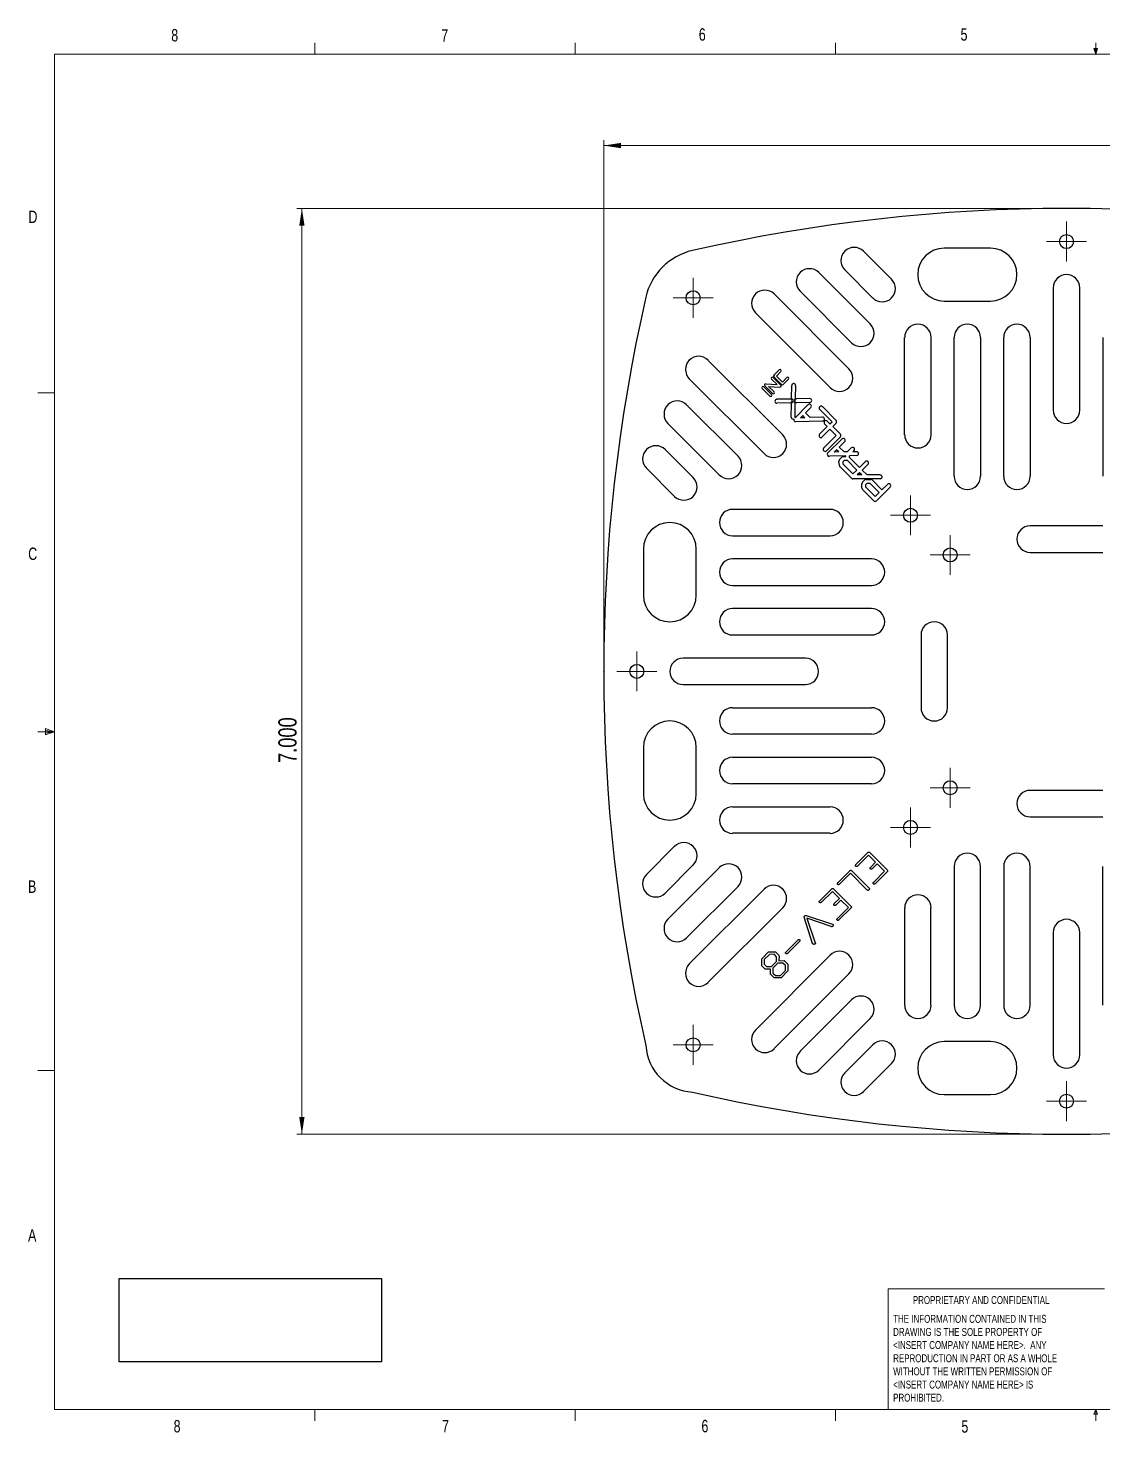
# Model space of a CAD drawing. Header units: inches. Extents: x 0.4 to 16.6, y 0.2 to 10.8.
# Drawn here: x 0.43 to 8.56, y 0.22 to 10.84 of the extents above; entities that cross this region are included whole.
import ezdxf

# ---------------------------------------------------------------- set-up
doc = ezdxf.new("R2010")
doc.units = ezdxf.units.IN
doc.header["$MEASUREMENT"] = 0
doc.header["$PDSIZE"] = -1
doc.styles.add('SLDTEXTSTYLE1', font='TXT', dxfattribs={"width": 0.75})
doc.dimstyles.new('SLDDIMSTYLE0', dxfattribs={"dimtxt": 0.137795, "dimasz": 0.13, "dimexe": 0, "dimexo": 0.0625, "dimgap": 0.034449, "dimtad": 2, "dimrnd": 1e-09, "dimzin": 4, "dimdsep": 46, "dimtxsty": 'SLDTEXTSTYLE1', "dimsah": 1, "dimcen": 0.09, "dimadec": 0, "dimazin": 0, "dimtfac": 1, "dimtofl": 0, "dimtmove": 0, "dimatfit": 3, "dimfxl": 1, "dimtolj": 1, "dimtzin": 12, "dimarcsym": 0})
picture_1 = doc.add_image_def('image1.bmp', size_in_pixel=(311, 99))

# ---------------------------------------------------------------- blocks, each defined once
blk = doc.blocks.new('SW_NOTE_0')
at = {"color": 0, "linetype": 'Continuous', "lineweight": 0, "char_height": 0.06, "attachment_point": 1, "style": 'SLDTEXTSTYLE1'}
for s, insert in [('THE INFORMATION CONTAINED IN THIS', (0, 0.077)), ('DRAWING IS THE SOLE PROPERTY OF', (0, -0.022)), ('<INSERT COMPANY NAME HERE>.  ANY ', (0, -0.121)), ('REPRODUCTION IN PART OR AS A WHOLE', (0, -0.221)), ('WITHOUT THE WRITTEN PERMISSION OF', (0, -0.32)), ('<INSERT COMPANY NAME HERE> IS ', (0, -0.42)), ('PROHIBITED.', (0, -0.519))]:
    blk.add_mtext(s, dxfattribs=dict(at, insert=insert))
blk = doc.blocks.new('*D5')
at = {"color": 7, "linetype": 'Continuous', "lineweight": 0}
for p, q in [((8.241, 9.474), (2.458, 9.474)), ((2.497, 9.474), (2.497, 2.474)), ((8.241, 2.474), (2.458, 2.474))]:
    blk.add_line(p, q, dxfattribs=at)
for points in [[(2.497, 9.474), (2.477, 9.344), (2.517, 9.344)], [(2.497, 2.474), (2.517, 2.604), (2.477, 2.604)]]:
    blk.add_solid(points, dxfattribs=at)
at = {"color": 7, "linetype": 'Continuous', "lineweight": 0, "insert": (2.319, 5.281), "char_height": 0.1378, "attachment_point": 1, "rotation": 90, "style": 'SLDTEXTSTYLE1'}
blk.add_mtext('7.000', dxfattribs=at)
blk = doc.blocks.new('*D6')
at = {"color": 7, "linetype": 'Continuous', "lineweight": 0}
for p, q in [((4.78, 6.014), (4.78, 9.99)), ((11.78, 6.014), (11.78, 9.99)), ((4.78, 9.95), (11.78, 9.95))]:
    blk.add_line(p, q, dxfattribs=at)
for points in [[(4.78, 9.95), (4.91, 9.93), (4.91, 9.97)], [(11.78, 9.95), (11.65, 9.97), (11.65, 9.93)]]:
    blk.add_solid(points, dxfattribs=at)
at = {"color": 7, "linetype": 'Continuous', "lineweight": 0, "insert": (9.188, 10.128), "char_height": 0.1378, "attachment_point": 1, "style": 'SLDTEXTSTYLE1'}
blk.add_mtext('7.000', dxfattribs=at)
blk = doc.blocks.new('SW_CENTERMARKSYMBOL_0')
at = {"color": 0, "linetype": 'Continuous', "lineweight": 0}
for p, q in [((0, 0.098), (0, 0.151)), ((-0.098, 0), (-0.151, 0)), ((0, 0), (-0.098, 0)), ((0, 0), (0, 0.098)), ((0, 0), (0, -0.098)), ((0, 0), (0.098, 0)), ((0.098, 0), (0.151, 0)), ((0, -0.098), (0, -0.151))]:
    blk.add_line(p, q, dxfattribs=at)
blk = doc.blocks.new('SW_CENTERMARKSYMBOL_1')
at = {"color": 0, "linetype": 'Continuous', "lineweight": 0}
for p, q in [((0, 0.098), (0, 0.151)), ((-0.098, 0), (-0.151, 0)), ((0, 0), (-0.098, 0)), ((0, 0), (0, 0.098)), ((0, 0), (0, -0.098)), ((0, 0), (0.098, 0)), ((0.098, 0), (0.151, 0)), ((0, -0.098), (0, -0.151))]:
    blk.add_line(p, q, dxfattribs=at)
blk = doc.blocks.new('SW_CENTERMARKSYMBOL_2')
at = {"color": 0, "linetype": 'Continuous', "lineweight": 0}
for p, q in [((0, 0.098), (0, 0.151)), ((-0.098, 0), (-0.151, 0)), ((0, 0), (-0.098, 0)), ((0, 0), (0, 0.098)), ((0, 0), (0, -0.098)), ((0, 0), (0.098, 0)), ((0.098, 0), (0.151, 0)), ((0, -0.098), (0, -0.151))]:
    blk.add_line(p, q, dxfattribs=at)
blk = doc.blocks.new('SW_CENTERMARKSYMBOL_3')
at = {"color": 0, "linetype": 'Continuous', "lineweight": 0}
for p, q in [((0, 0.098), (0, 0.151)), ((-0.098, 0), (-0.151, 0)), ((0, 0), (-0.098, 0)), ((0, 0), (0, 0.098)), ((0, 0), (0, -0.098)), ((0, 0), (0.098, 0)), ((0.098, 0), (0.151, 0)), ((0, -0.098), (0, -0.151))]:
    blk.add_line(p, q, dxfattribs=at)
blk = doc.blocks.new('SW_CENTERMARKSYMBOL_4')
at = {"color": 0, "linetype": 'Continuous', "lineweight": 0}
for p, q in [((0, 0.098), (0, 0.151)), ((-0.098, 0), (-0.151, 0)), ((0, 0), (-0.098, 0)), ((0, 0), (0, 0.098)), ((0, 0), (0, -0.098)), ((0, 0), (0.098, 0)), ((0.098, 0), (0.151, 0)), ((0, -0.098), (0, -0.151))]:
    blk.add_line(p, q, dxfattribs=at)
blk = doc.blocks.new('SW_CENTERMARKSYMBOL_7')
at = {"color": 0, "linetype": 'Continuous', "lineweight": 0}
for p, q in [((0, 0.098), (0, 0.151)), ((-0.098, 0), (-0.151, 0)), ((0, 0), (-0.098, 0)), ((0, 0), (0, 0.098)), ((0, 0), (0, -0.098)), ((0, 0), (0.098, 0)), ((0.098, 0), (0.151, 0)), ((0, -0.098), (0, -0.151))]:
    blk.add_line(p, q, dxfattribs=at)
blk = doc.blocks.new('SW_CENTERMARKSYMBOL_8')
at = {"color": 0, "linetype": 'Continuous', "lineweight": 0}
for p, q in [((0, 0.098), (0, 0.151)), ((-0.098, 0), (-0.151, 0)), ((0, 0), (-0.098, 0)), ((0, 0), (0, 0.098)), ((0, 0), (0, -0.098)), ((0, 0), (0.098, 0)), ((0.098, 0), (0.151, 0)), ((0, -0.098), (0, -0.151))]:
    blk.add_line(p, q, dxfattribs=at)
blk = doc.blocks.new('SW_CENTERMARKSYMBOL_12')
at = {"color": 0, "linetype": 'Continuous', "lineweight": 0}
for p, q in [((0, 0.098), (0, 0.151)), ((-0.098, 0), (-0.151, 0)), ((0, 0), (-0.098, 0)), ((0, 0), (0, 0.098)), ((0, 0), (0, -0.098)), ((0, 0), (0.098, 0)), ((0.098, 0), (0.151, 0)), ((0, -0.098), (0, -0.151))]:
    blk.add_line(p, q, dxfattribs=at)
blk = doc.blocks.new('SW_CENTERMARKSYMBOL_15')
at = {"color": 0, "linetype": 'Continuous', "lineweight": 0}
for p, q in [((0, 0.098), (0, 0.151)), ((-0.098, 0), (-0.151, 0)), ((0, 0), (-0.098, 0)), ((0, 0), (0, 0.098)), ((0, 0), (0, -0.098)), ((0, 0), (0.098, 0)), ((0.098, 0), (0.151, 0)), ((0, -0.098), (0, -0.151))]:
    blk.add_line(p, q, dxfattribs=at)

msp = doc.modelspace()

# ---------------------------------------------------------------- linework, layer by layer
at = {"color": 7, "linetype": 'Continuous', "lineweight": 0}
for p, q in [((0.626, 10.642), (16.376, 10.642)), ((0.626, 10.642), (0.626, 0.392)), ((2.595, 10.642), (2.595, 10.727)), ((4.564, 10.642), (4.564, 10.727)), ((6.532, 10.642), (6.532, 10.727)), ((8.501, 10.642), (8.488, 10.684)), ((8.514, 10.684), (8.488, 10.684)), ((8.494, 10.684), (8.501, 10.642)), ((8.501, 10.642), (8.501, 10.727)), ((8.501, 10.642), (8.514, 10.684)), ((8.506, 10.684), (8.501, 10.642)), ((0.626, 8.08), (0.501, 8.08)), ((0.559, 5.541), (0.559, 5.494)), ((0.626, 5.517), (0.559, 5.541)), ((0.626, 5.517), (0.559, 5.526)), ((0.626, 5.517), (0.501, 5.517)), ((0.626, 5.517), (0.559, 5.507)), ((0.626, 5.517), (0.559, 5.494)), ((0.626, 2.955), (0.501, 2.955)), ((6.93, 0.392), (6.93, 1.306)), ((8.567, 1.306), (6.93, 1.306)), ((16.376, 0.392), (0.626, 0.392)), ((2.595, 0.392), (2.595, 0.307)), ((4.564, 0.392), (4.564, 0.307)), ((6.532, 0.392), (6.532, 0.307)), ((8.488, 0.357), (8.501, 0.392)), ((8.514, 0.357), (8.488, 0.357)), ((8.501, 0.392), (8.501, 0.307)), ((8.501, 0.392), (8.514, 0.357))]:
    msp.add_line(p, q, dxfattribs=at)
at = {"color": 7, "linetype": 'Continuous', "lineweight": 30}
for p, q in [((6.745, 9.151), (6.957, 8.939)), ((7.705, 9.174), (7.355, 9.174)), ((6.407, 8.989), (6.796, 8.601)), ((6.816, 8.797), (6.604, 9.01)), ((6.068, 8.828), (6.634, 8.262)), ((6.654, 8.459), (6.265, 8.848)), ((8.18, 8.874), (8.18, 7.949)), ((8.38, 7.949), (8.38, 8.874)), ((7.355, 8.774), (7.705, 8.774)), ((6.493, 8.121), (5.927, 8.686)), ((7.056, 7.763), (7.056, 8.499)), ((7.255, 8.499), (7.255, 7.763)), ((7.43, 7.449), (7.43, 8.499)), ((7.63, 8.499), (7.63, 7.449)), ((7.805, 7.449), (7.805, 8.499)), ((8.005, 8.499), (8.005, 7.449)), ((8.555, 8.499), (8.555, 7.449)), ((6.134, 7.762), (5.568, 8.328)), ((5.427, 8.186), (5.993, 7.621)), ((6.091, 8.142), (6.049, 8.184)), ((6.12, 8.138), (6.061, 8.196)), ((6.067, 8.213), (6.108, 8.253)), ((6.125, 8.143), (6.067, 8.201)), ((6.086, 8.207), (6.12, 8.241)), ((6.131, 8.162), (6.086, 8.207)), ((6.131, 8.162), (6.165, 8.196)), ((6.137, 8.143), (6.177, 8.184)), ((6.037, 8.055), (5.979, 8.114)), ((6.05, 8.068), (5.991, 8.126)), ((6.056, 8.075), (5.998, 8.133)), ((6.005, 8.148), (6.091, 8.142)), ((6.069, 8.087), (6.027, 8.129)), ((6.027, 8.129), (6.113, 8.123)), ((6.201, 8.041), (6.202, 8.136)), ((6.23, 8.041), (6.232, 8.136)), ((5.796, 7.601), (5.407, 7.989)), ((6.191, 8.033), (6.088, 8.031)), ((6.192, 8.004), (6.089, 8.002)), ((6.198, 7.895), (6.2, 7.998)), ((6.227, 7.895), (6.229, 7.998)), ((6.227, 7.892), (6.326, 7.991)), ((6.339, 8.037), (6.239, 8.034)), ((6.339, 8.008), (6.239, 8.005)), ((6.306, 7.93), (6.347, 7.97)), ((6.538, 7.872), (6.434, 7.976)), ((6.435, 7.867), (6.232, 7.861)), ((6.268, 7.891), (6.285, 7.909)), ((6.302, 7.892), (6.268, 7.891)), ((6.302, 7.892), (6.285, 7.909)), ((6.342, 7.894), (6.306, 7.93)), ((6.434, 7.896), (6.342, 7.894)), ((6.507, 7.862), (6.414, 7.955)), ((6.491, 7.846), (6.471, 7.866)), ((6.491, 7.846), (6.507, 7.862)), ((5.265, 7.848), (5.654, 7.459)), ((6.413, 7.768), (6.47, 7.825)), ((6.433, 7.747), (6.491, 7.805)), ((6.443, 7.662), (6.539, 7.757)), ((6.47, 7.825), (6.45, 7.845)), ((6.539, 7.757), (6.491, 7.805)), ((6.512, 7.825), (6.538, 7.851)), ((6.57, 7.768), (6.512, 7.825)), ((5.457, 7.439), (5.245, 7.651)), ((6.464, 7.641), (6.57, 7.747)), ((6.584, 7.733), (6.475, 7.626)), ((6.541, 7.65), (6.523, 7.632)), ((6.559, 7.633), (6.541, 7.65)), ((6.603, 7.711), (6.561, 7.67)), ((6.598, 7.633), (6.561, 7.67)), ((6.651, 7.664), (6.621, 7.634)), ((6.61, 7.604), (6.487, 7.6)), ((6.559, 7.633), (6.523, 7.632)), ((6.563, 7.53), (6.559, 7.563)), ((6.583, 7.596), (6.563, 7.576)), ((6.589, 7.599), (6.61, 7.599)), ((6.602, 7.572), (6.59, 7.561)), ((6.592, 7.541), (6.59, 7.561)), ((6.621, 7.634), (6.598, 7.633)), ((6.602, 7.572), (6.62, 7.571)), ((6.61, 7.599), (6.61, 7.604)), ((6.695, 7.496), (6.62, 7.571)), ((6.694, 7.607), (6.639, 7.605)), ((6.639, 7.592), (6.639, 7.605)), ((6.715, 7.516), (6.639, 7.592)), ((6.672, 7.642), (6.665, 7.634)), ((6.693, 7.635), (6.665, 7.634)), ((6.759, 7.561), (6.715, 7.516)), ((5.104, 7.51), (5.316, 7.297)), ((6.654, 7.434), (6.567, 7.521)), ((6.665, 7.467), (6.592, 7.541)), ((6.695, 7.496), (6.665, 7.467)), ((6.715, 7.476), (6.698, 7.459)), ((6.732, 7.459), (6.698, 7.459)), ((6.732, 7.459), (6.715, 7.476)), ((6.781, 7.542), (6.735, 7.496)), ((6.772, 7.459), (6.735, 7.496)), ((6.871, 7.459), (6.772, 7.459)), ((6.872, 7.43), (6.665, 7.43)), ((6.732, 7.36), (6.733, 7.393)), ((6.822, 7.264), (6.737, 7.349)), ((6.738, 7.405), (6.755, 7.422)), ((6.762, 7.387), (6.772, 7.397)), ((6.762, 7.366), (6.762, 7.387)), ((6.832, 7.295), (6.762, 7.366)), ((6.766, 7.426), (6.799, 7.426)), ((6.772, 7.397), (6.793, 7.397)), ((6.864, 7.326), (6.793, 7.397)), ((6.884, 7.347), (6.809, 7.422)), ((6.947, 7.367), (6.843, 7.264)), ((6.926, 7.388), (6.884, 7.347)), ((6.864, 7.326), (6.832, 7.295)), ((6.492, 7.199), (5.755, 7.199)), ((8.555, 7.074), (8.005, 7.074)), ((5.755, 6.999), (6.492, 6.999)), ((5.08, 6.899), (5.08, 6.549)), ((5.48, 6.549), (5.48, 6.899)), ((6.805, 6.824), (5.755, 6.824)), ((8.005, 6.874), (8.555, 6.874)), ((5.755, 6.624), (6.805, 6.624)), ((6.805, 6.449), (5.755, 6.449)), ((5.755, 6.249), (6.805, 6.249)), ((7.18, 6.249), (7.18, 5.699)), ((7.38, 5.699), (7.38, 6.249)), ((6.305, 6.074), (5.38, 6.074)), ((5.38, 5.874), (6.305, 5.874)), ((5.755, 5.699), (6.805, 5.699)), ((6.805, 5.499), (5.755, 5.499)), ((5.08, 5.399), (5.08, 5.049)), ((5.48, 5.049), (5.48, 5.399)), ((5.755, 5.324), (6.805, 5.324)), ((6.805, 5.124), (5.755, 5.124)), ((8.555, 5.074), (8.005, 5.074)), ((5.755, 4.949), (6.492, 4.949)), ((8.005, 4.874), (8.555, 4.874)), ((6.492, 4.75), (5.755, 4.75)), ((5.104, 4.439), (5.316, 4.651)), ((6.69, 4.515), (6.781, 4.606)), ((6.783, 4.584), (6.7, 4.502)), ((6.836, 4.531), (6.783, 4.584)), ((6.79, 4.606), (6.794, 4.602)), ((6.794, 4.602), (6.926, 4.47)), ((5.457, 4.51), (5.245, 4.297)), ((5.265, 4.101), (5.654, 4.489)), ((6.553, 4.378), (6.644, 4.469)), ((6.653, 4.469), (6.789, 4.333)), ((6.799, 4.494), (6.836, 4.531)), ((6.848, 4.519), (6.81, 4.48)), ((6.825, 4.383), (6.904, 4.463)), ((6.904, 4.463), (6.848, 4.519)), ((7.43, 4.499), (7.43, 3.449)), ((7.63, 3.449), (7.63, 4.499)), ((7.805, 4.499), (7.805, 3.449)), ((8.005, 3.449), (8.005, 4.499)), ((8.555, 3.449), (8.555, 4.499)), ((6.646, 4.447), (6.563, 4.365)), ((6.771, 4.322), (6.646, 4.447)), ((6.925, 4.46), (6.833, 4.368)), ((5.796, 4.348), (5.407, 3.959)), ((5.427, 3.762), (5.993, 4.328)), ((6.416, 4.241), (6.507, 4.332)), ((6.509, 4.31), (6.426, 4.228)), ((6.562, 4.256), (6.509, 4.31)), ((6.515, 4.332), (6.52, 4.328)), ((6.52, 4.328), (6.652, 4.196)), ((6.525, 4.22), (6.562, 4.256)), ((6.134, 4.186), (5.568, 3.621)), ((6.574, 4.244), (6.536, 4.206)), ((6.55, 4.109), (6.63, 4.189)), ((6.651, 4.186), (6.559, 4.094)), ((6.63, 4.189), (6.574, 4.244)), ((7.056, 4.185), (7.056, 3.449)), ((7.255, 3.449), (7.255, 4.185)), ((6.359, 3.917), (6.295, 4.115)), ((6.31, 4.128), (6.51, 4.062)), ((6.315, 4.108), (6.38, 3.92)), ((6.499, 4.044), (6.315, 4.108)), ((6.504, 4.043), (6.499, 4.044)), ((6.16, 3.854), (6.251, 3.945)), ((6.262, 3.933), (6.171, 3.841)), ((8.18, 3.999), (8.18, 3.074)), ((8.38, 3.074), (8.38, 3.999)), ((6.493, 3.828), (5.927, 3.262)), ((5.98, 3.805), (6.027, 3.852)), ((6.033, 3.834), (5.994, 3.796)), ((6.027, 3.852), (6.03, 3.853)), ((6.03, 3.853), (6.079, 3.853)), ((6.068, 3.835), (6.033, 3.834)), ((6.087, 3.816), (6.068, 3.835)), ((6.079, 3.853), (6.081, 3.851)), ((6.081, 3.851), (6.105, 3.827)), ((6.105, 3.827), (6.107, 3.824)), ((5.975, 3.75), (5.976, 3.8)), ((5.976, 3.748), (5.975, 3.75)), ((5.976, 3.8), (5.98, 3.805)), ((6, 3.723), (5.976, 3.748)), ((5.994, 3.796), (5.994, 3.759)), ((5.994, 3.759), (6.011, 3.742)), ((6.003, 3.722), (6, 3.723)), ((6.042, 3.722), (6.003, 3.722)), ((6.011, 3.742), (6.048, 3.743)), ((6.042, 3.683), (6.042, 3.722)), ((6.048, 3.743), (6.086, 3.781)), ((6.098, 3.768), (6.06, 3.73)), ((6.06, 3.73), (6.06, 3.692)), ((6.086, 3.781), (6.087, 3.816)), ((6.135, 3.768), (6.098, 3.768)), ((6.107, 3.824), (6.105, 3.786)), ((6.105, 3.786), (6.144, 3.787)), ((6.154, 3.749), (6.135, 3.768)), ((6.144, 3.787), (6.147, 3.785)), ((6.147, 3.785), (6.172, 3.76)), ((6.154, 3.713), (6.154, 3.749)), ((6.172, 3.76), (6.173, 3.756)), ((6.173, 3.756), (6.172, 3.709)), ((6.043, 3.681), (6.042, 3.683)), ((6.066, 3.658), (6.043, 3.681)), ((6.06, 3.692), (6.078, 3.675)), ((6.068, 3.656), (6.066, 3.658)), ((6.068, 3.121), (6.634, 3.686)), ((6.117, 3.656), (6.068, 3.656)), ((6.078, 3.675), (6.116, 3.674)), ((6.116, 3.674), (6.154, 3.713)), ((6.122, 3.657), (6.117, 3.656)), ((6.171, 3.706), (6.122, 3.657)), ((6.172, 3.709), (6.171, 3.706)), ((6.654, 3.489), (6.265, 3.101)), ((6.407, 2.959), (6.796, 3.348)), ((6.816, 3.151), (6.604, 2.939)), ((7.705, 3.174), (7.355, 3.174)), ((6.745, 2.797), (6.957, 3.01)), ((7.355, 2.774), (7.705, 2.774))]:
    msp.add_line(p, q, dxfattribs=at)
for centre in [(8.28, 9.224), (5.456, 8.799), (7.1, 7.154), (7.4, 6.854), (5.03, 5.974), (7.4, 5.094), (7.1, 4.794), (5.456, 3.15), (8.28, 2.724)]:
    msp.add_circle(centre, 0.053, dxfattribs=at)
for centre, radius, start, end in [((8.28, -3.263), 12.737, 77.1696, 102.8304), ((5.556, 8.698), 0.47, 102.8304, 167.1696), ((6.674, 9.08), 0.1, 45, 225), ((7.355, 8.974), 0.2, 90, 270), ((7.705, 8.974), 0.2, 270, 90), ((6.336, 8.919), 0.1, 45, 225), ((6.886, 8.868), 0.1, 225, 45), ((8.28, 8.874), 0.1, 0, 180), ((5.998, 8.757), 0.1, 45, 225), ((17.517, 5.974), 12.737, 167.1696, 192.8304), ((6.725, 8.53), 0.1, 225, 45), ((7.156, 8.499), 0.0998, 0, 180), ((7.53, 8.499), 0.1, 0, 180), ((7.905, 8.499), 0.1, 0, 180), ((5.498, 8.257), 0.1, 45, 225), ((6.055, 8.19), 0.00878, 45, 225), ((6.074, 8.207), 0.00878, 135, 225), ((6.114, 8.247), 0.00878, 315, 135), ((6.171, 8.19), 0.00878, 315, 135), ((6.563, 8.191), 0.1, 225, 45), ((5.985, 8.12), 0.00878, 45, 225), ((6.004, 8.139), 0.00878, 85.9915, 225), ((6.063, 8.081), 0.00878, 225, 45), ((6.113, 8.132), 0.00878, 265.9915, 45), ((6.131, 8.15), 0.00878, 225, 315), ((6.217, 8.136), 0.0146, 358.9145, 178.9145), ((5.336, 7.919), 0.1, 45, 225), ((6.043, 8.062), 0.00878, 225, 45), ((6.089, 8.016), 0.0146, 91.3288, 271.3288), ((6.19, 8.019), 0.0147, 277.1448, 85.5129), ((6.214, 7.997), 0.0147, 2.863, 174.9661), ((6.215, 8.041), 0.0146, 178.9145, 358.9145), ((6.239, 8.02), 0.0146, 93.7432, 268.9145), ((6.336, 7.98), 0.0147, 315, 135), ((6.339, 8.022), 0.0146, 271.3288, 91.3288), ((6.424, 7.965), 0.0146, 45, 225), ((6.213, 7.895), 0.0146, 178.9145, 292.7002), ((6.232, 7.876), 0.0146, 156.9212, 271.7311), ((6.213, 7.895), 0.0146, 346.7424, 358.9145), ((6.435, 7.882), 0.0146, 271.7311, 91.7311), ((6.461, 7.856), 0.0146, 45, 225), ((6.527, 7.862), 0.0146, 315, 45), ((8.28, 7.949), 0.1, 180, 0), ((6.063, 7.691), 0.1, 225, 45), ((6.423, 7.757), 0.0146, 135, 315), ((6.559, 7.757), 0.0146, 315, 45), ((7.156, 7.763), 0.0998, 180, 0), ((5.174, 7.58), 0.1, 45, 225), ((6.454, 7.652), 0.0146, 135, 315), ((6.592, 7.721), 0.0146, 317.3023, 124.2167), ((6.663, 7.653), 0.0151, 308.854, 137.8917), ((5.725, 7.53), 0.1, 225, 45), ((6.485, 7.615), 0.0152, 134.4163, 277.2853), ((6.574, 7.565), 0.0152, 134.9837, 187.1037), ((6.589, 7.59), 0.00895, 90.1229, 134.9837), ((6.693, 7.621), 0.014, 271.4966, 91.4966), ((6.769, 7.55), 0.0145, 322.8456, 135), ((5.386, 7.368), 0.1, 225, 45), ((6.577, 7.532), 0.0149, 187.1171, 225.8028), ((6.871, 7.445), 0.0148, 271.8056, 91.8056), ((7.53, 7.449), 0.1, 180, 0), ((7.905, 7.449), 0.1, 180, 0), ((6.664, 7.444), 0.0142, 225.8017, 272.1102), ((6.747, 7.359), 0.0147, 179.4592, 225), ((6.747, 7.393), 0.0147, 128.5864, 179.4592), ((6.766, 7.412), 0.0146, 89.3316, 135), ((6.799, 7.411), 0.0146, 45, 89.3316), ((6.936, 7.378), 0.0147, 315, 135), ((6.833, 7.274), 0.0147, 225, 315), ((5.755, 7.099), 0.0998, 90, 270), ((6.492, 7.099), 0.0998, 270, 90), ((5.28, 6.899), 0.2, 0, 180), ((8.005, 6.974), 0.1, 90, 270), ((5.755, 6.724), 0.1, 90, 270), ((6.805, 6.724), 0.1, 270, 90), ((5.28, 6.549), 0.2, 180, 0), ((5.755, 6.349), 0.1, 90, 270), ((6.805, 6.349), 0.1, 270, 90), ((7.28, 6.249), 0.1, 0, 180), ((5.38, 5.974), 0.1, 90, 270), ((6.305, 5.974), 0.1, 270, 90), ((5.755, 5.599), 0.1, 90, 270), ((6.805, 5.599), 0.1, 270, 90), ((7.28, 5.699), 0.1, 180, 0), ((5.28, 5.399), 0.2, 0, 180), ((5.755, 5.224), 0.1, 90, 270), ((6.805, 5.224), 0.1, 270, 90), ((5.28, 5.049), 0.2, 180, 0), ((8.005, 4.974), 0.1, 90, 270), ((5.755, 4.849), 0.0998, 90, 270), ((6.492, 4.849), 0.0998, 270, 90), ((5.386, 4.58), 0.1, 315, 135), ((7.53, 4.499), 0.1, 0, 180), ((7.905, 4.499), 0.1, 0, 180), ((5.725, 4.419), 0.1, 315, 135), ((5.174, 4.368), 0.1, 135, 315), ((6.063, 4.257), 0.1, 315, 135), ((7.156, 4.185), 0.0998, 0, 180), ((5.336, 4.03), 0.1, 135, 315), ((8.28, 3.999), 0.1, 0, 180), ((6.563, 3.757), 0.1, 315, 135), ((5.498, 3.691), 0.1, 135, 315), ((6.725, 3.419), 0.1, 315, 135), ((7.156, 3.449), 0.0998, 180, 0), ((7.53, 3.449), 0.1, 180, 0), ((7.905, 3.449), 0.1, 180, 0), ((5.998, 3.191), 0.1, 135, 315), ((5.473, 3.167), 0.375, 183.202, 266.798), ((6.336, 3.03), 0.1, 135, 315), ((6.886, 3.08), 0.1, 315, 135), ((7.355, 2.974), 0.2, 90, 270), ((7.705, 2.974), 0.2, 270, 90), ((8.28, 3.074), 0.1, 180, 0), ((6.674, 2.868), 0.1, 135, 315), ((8.28, 15.211), 12.737, 257.1696, 282.8304)]:
    msp.add_arc(centre, radius, start, end, dxfattribs=at)
for points, knots in [([(6.781, 4.606), (6.782, 4.607), (6.783, 4.607), (6.785, 4.608), (6.788, 4.607), (6.789, 4.607), (6.79, 4.606)], [0, 0, 0, 0, 0.265303, 0.514951, 0.752827, 1, 1, 1, 1]), ([(6.644, 4.469), (6.644, 4.47), (6.646, 4.47), (6.648, 4.47), (6.65, 4.47), (6.652, 4.469), (6.653, 4.469)], [0, 0, 0, 0, 0.265303, 0.514951, 0.752827, 1, 1, 1, 1]), ([(6.687, 4.5), (6.686, 4.5), (6.686, 4.501), (6.685, 4.502), (6.685, 4.504), (6.685, 4.506), (6.685, 4.508), (6.686, 4.51), (6.687, 4.513), (6.689, 4.515), (6.69, 4.515)], [0, 0, 0, 0, 0.059269, 0.133379, 0.224367, 0.333328, 0.457594, 0.60448, 0.783961, 1, 1, 1, 1]), ([(6.7, 4.502), (6.7, 4.501), (6.698, 4.5), (6.696, 4.499), (6.694, 4.498), (6.693, 4.498), (6.691, 4.498), (6.689, 4.498), (6.688, 4.499), (6.687, 4.5), (6.687, 4.5)], [0, 0, 0, 0, 0.171462, 0.323633, 0.459634, 0.578928, 0.688276, 0.790063, 0.892213, 1, 1, 1, 1]), ([(6.797, 4.479), (6.797, 4.48), (6.796, 4.481), (6.795, 4.484), (6.795, 4.486), (6.796, 4.488), (6.797, 4.491), (6.799, 4.493), (6.799, 4.494)], [0, 0, 0, 0, 0.142403, 0.325078, 0.439681, 0.584643, 0.770314, 1, 1, 1, 1]), ([(6.81, 4.48), (6.809, 4.48), (6.808, 4.479), (6.806, 4.478), (6.804, 4.478), (6.802, 4.478), (6.801, 4.477), (6.799, 4.478), (6.798, 4.478), (6.797, 4.479), (6.797, 4.479)], [0, 0, 0, 0, 0.176675, 0.332994, 0.474231, 0.597893, 0.706152, 0.808036, 0.903656, 1, 1, 1, 1]), ([(6.926, 4.47), (6.926, 4.469), (6.927, 4.468), (6.927, 4.465), (6.927, 4.462), (6.926, 4.461), (6.925, 4.46)], [0, 0, 0, 0, 0.235524, 0.466772, 0.716193, 1, 1, 1, 1]), ([(6.55, 4.363), (6.549, 4.363), (6.549, 4.364), (6.548, 4.365), (6.548, 4.367), (6.547, 4.368), (6.548, 4.371), (6.549, 4.373), (6.55, 4.376), (6.552, 4.377), (6.553, 4.378)], [0, 0, 0, 0, 0.059269, 0.133379, 0.224367, 0.333328, 0.457594, 0.60448, 0.783961, 1, 1, 1, 1]), ([(6.554, 4.361), (6.553, 4.362), (6.552, 4.362), (6.55, 4.363), (6.55, 4.363)], [0, 0, 0, 0, 0.500943, 1, 1, 1, 1]), ([(6.563, 4.365), (6.563, 4.364), (6.561, 4.363), (6.558, 4.361), (6.556, 4.361), (6.554, 4.361), (6.554, 4.361)], [0, 0, 0, 0, 0.327031, 0.595179, 0.812599, 1, 1, 1, 1]), ([(6.821, 4.366), (6.82, 4.366), (6.82, 4.367), (6.819, 4.369), (6.818, 4.371), (6.818, 4.373), (6.818, 4.375), (6.82, 4.378), (6.822, 4.381), (6.824, 4.382), (6.825, 4.383)], [0, 0, 0, 0, 0.08647, 0.173504, 0.266523, 0.366294, 0.47978, 0.620355, 0.792137, 1, 1, 1, 1]), ([(6.833, 4.368), (6.832, 4.368), (6.831, 4.367), (6.83, 4.366), (6.828, 4.365), (6.826, 4.365), (6.825, 4.365), (6.823, 4.365), (6.822, 4.365), (6.821, 4.366), (6.821, 4.366)], [0, 0, 0, 0, 0.166052, 0.316682, 0.449569, 0.570581, 0.682342, 0.788433, 0.893909, 1, 1, 1, 1]), ([(6.507, 4.332), (6.507, 4.332), (6.509, 4.333), (6.511, 4.333), (6.513, 4.333), (6.515, 4.332), (6.515, 4.332)], [0, 0, 0, 0, 0.265303, 0.514951, 0.752827, 1, 1, 1, 1]), ([(6.779, 4.318), (6.778, 4.318), (6.777, 4.318), (6.775, 4.319), (6.773, 4.32), (6.771, 4.321), (6.771, 4.322)], [0, 0, 0, 0, 0.230996, 0.465911, 0.719315, 1, 1, 1, 1]), ([(6.788, 4.323), (6.788, 4.322), (6.786, 4.321), (6.784, 4.319), (6.781, 4.318), (6.78, 4.318), (6.779, 4.318)], [0, 0, 0, 0, 0.301194, 0.561474, 0.793157, 1, 1, 1, 1]), ([(6.789, 4.333), (6.789, 4.332), (6.79, 4.33), (6.79, 4.328), (6.79, 4.325), (6.789, 4.324), (6.788, 4.323)], [0, 0, 0, 0, 0.26648, 0.504594, 0.742456, 1, 1, 1, 1]), ([(6.412, 4.226), (6.412, 4.226), (6.412, 4.227), (6.411, 4.228), (6.411, 4.229), (6.41, 4.231), (6.41, 4.234), (6.411, 4.236), (6.413, 4.239), (6.415, 4.24), (6.416, 4.241)], [0, 0, 0, 0, 0.059269, 0.133379, 0.224367, 0.333328, 0.457594, 0.60448, 0.783961, 1, 1, 1, 1]), ([(6.426, 4.228), (6.425, 4.227), (6.424, 4.226), (6.422, 4.225), (6.42, 4.224), (6.418, 4.224), (6.417, 4.224), (6.415, 4.224), (6.414, 4.225), (6.413, 4.225), (6.412, 4.226)], [0, 0, 0, 0, 0.1714623, 0.3236326, 0.4596337, 0.5789284, 0.6882763, 0.7900635, 0.8922133, 1, 1, 1, 1]), ([(6.523, 4.205), (6.522, 4.206), (6.521, 4.207), (6.521, 4.209), (6.52, 4.212), (6.521, 4.214), (6.523, 4.217), (6.524, 4.219), (6.525, 4.22)], [0, 0, 0, 0, 0.142403, 0.325078, 0.439681, 0.584643, 0.770314, 1, 1, 1, 1]), ([(6.536, 4.206), (6.535, 4.206), (6.534, 4.205), (6.532, 4.204), (6.53, 4.204), (6.528, 4.203), (6.526, 4.203), (6.525, 4.203), (6.524, 4.204), (6.523, 4.205), (6.523, 4.205)], [0, 0, 0, 0, 0.176675, 0.332994, 0.474231, 0.597893, 0.706152, 0.808036, 0.903656, 1, 1, 1, 1]), ([(6.652, 4.196), (6.652, 4.195), (6.653, 4.193), (6.653, 4.191), (6.652, 4.188), (6.651, 4.186), (6.651, 4.186)], [0, 0, 0, 0, 0.235524, 0.466772, 0.716193, 1, 1, 1, 1]), ([(6.295, 4.115), (6.295, 4.115), (6.295, 4.117), (6.296, 4.12), (6.297, 4.123), (6.299, 4.125), (6.3, 4.126)], [0, 0, 0, 0, 0.202141, 0.421533, 0.684837, 1, 1, 1, 1]), ([(6.3, 4.126), (6.301, 4.126), (6.302, 4.127), (6.305, 4.128), (6.307, 4.129), (6.309, 4.128), (6.31, 4.128)], [0, 0, 0, 0, 0.261812, 0.501527, 0.739145, 1, 1, 1, 1]), ([(6.513, 4.047), (6.512, 4.047), (6.511, 4.046), (6.509, 4.044), (6.507, 4.043), (6.505, 4.043), (6.504, 4.043)], [0, 0, 0, 0, 0.294199, 0.551949, 0.784714, 1, 1, 1, 1]), ([(6.51, 4.062), (6.511, 4.062), (6.512, 4.061), (6.512, 4.061), (6.513, 4.06)], [0, 0, 0, 0, 0.463782, 1, 1, 1, 1]), ([(6.513, 4.06), (6.513, 4.06), (6.514, 4.059), (6.515, 4.057), (6.516, 4.056), (6.516, 4.054), (6.516, 4.052), (6.515, 4.051), (6.514, 4.049), (6.513, 4.048), (6.513, 4.047)], [0, 0, 0, 0, 0.144683, 0.272029, 0.388182, 0.49639, 0.607124, 0.724142, 0.853641, 1, 1, 1, 1]), ([(6.547, 4.092), (6.546, 4.092), (6.545, 4.093), (6.545, 4.095), (6.544, 4.096), (6.544, 4.099), (6.544, 4.101), (6.546, 4.103), (6.548, 4.106), (6.549, 4.108), (6.55, 4.109)], [0, 0, 0, 0, 0.08647, 0.173504, 0.266523, 0.366294, 0.47978, 0.620355, 0.792137, 1, 1, 1, 1]), ([(6.559, 4.094), (6.558, 4.093), (6.557, 4.093), (6.555, 4.092), (6.554, 4.091), (6.552, 4.09), (6.551, 4.09), (6.549, 4.09), (6.548, 4.091), (6.547, 4.091), (6.547, 4.092)], [0, 0, 0, 0, 0.166052, 0.316682, 0.449569, 0.570581, 0.682342, 0.788433, 0.893909, 1, 1, 1, 1]), ([(6.251, 3.945), (6.251, 3.946), (6.253, 3.946), (6.255, 3.947), (6.257, 3.947), (6.258, 3.947), (6.259, 3.947)], [0, 0, 0, 0, 0.264117, 0.509372, 0.751341, 1, 1, 1, 1]), ([(6.259, 3.947), (6.259, 3.946), (6.261, 3.946), (6.262, 3.945), (6.262, 3.944)], [0, 0, 0, 0, 0.46546, 1, 1, 1, 1]), ([(6.262, 3.944), (6.263, 3.944), (6.263, 3.943), (6.264, 3.941), (6.265, 3.939), (6.264, 3.938), (6.264, 3.937)], [0, 0, 0, 0, 0.263739, 0.510593, 0.746766, 1, 1, 1, 1]), ([(6.264, 3.937), (6.264, 3.936), (6.264, 3.935), (6.263, 3.933), (6.262, 3.933)], [0, 0, 0, 0, 0.405568, 1, 1, 1, 1]), ([(6.158, 3.84), (6.158, 3.84), (6.157, 3.841), (6.157, 3.842), (6.156, 3.843), (6.156, 3.844), (6.155, 3.846), (6.156, 3.849), (6.158, 3.852), (6.159, 3.853), (6.16, 3.854)], [0, 0, 0, 0, 0.044052, 0.106621, 0.187177, 0.288349, 0.407352, 0.557321, 0.752225, 1, 1, 1, 1]), ([(6.161, 3.838), (6.16, 3.839), (6.159, 3.839), (6.158, 3.84), (6.158, 3.84)], [0, 0, 0, 0, 0.4710443, 1, 1, 1, 1]), ([(6.171, 3.841), (6.17, 3.841), (6.168, 3.84), (6.165, 3.839), (6.163, 3.838), (6.161, 3.838), (6.161, 3.838)], [0, 0, 0, 0, 0.336608, 0.609489, 0.825624, 1, 1, 1, 1]), ([(6.362, 3.911), (6.362, 3.911), (6.361, 3.912), (6.361, 3.913), (6.36, 3.915), (6.359, 3.917), (6.359, 3.917)], [0, 0, 0, 0, 0.121806, 0.32542, 0.620195, 1, 1, 1, 1]), ([(6.367, 3.913), (6.367, 3.913), (6.367, 3.913), (6.366, 3.912), (6.364, 3.912), (6.363, 3.911), (6.362, 3.911)], [0, 0, 0, 0, 0.064801, 0.241674, 0.560783, 1, 1, 1, 1]), ([(6.377, 3.912), (6.377, 3.912), (6.376, 3.911), (6.374, 3.91), (6.372, 3.909), (6.371, 3.909), (6.37, 3.91), (6.368, 3.911), (6.368, 3.912), (6.367, 3.913), (6.367, 3.913)], [0, 0, 0, 0, 0.18153, 0.330473, 0.457801, 0.565112, 0.661382, 0.758691, 0.868779, 1, 1, 1, 1]), ([(6.38, 3.92), (6.38, 3.92), (6.381, 3.918), (6.38, 3.916), (6.379, 3.914), (6.378, 3.913), (6.377, 3.912)], [0, 0, 0, 0, 0.254494, 0.493304, 0.739463, 1, 1, 1, 1])]:
    msp.add_open_spline(points, degree=3, knots=knots, dxfattribs=at)
at = {"color": 7, "linetype": 'Continuous', "lineweight": 0}
for p in [(8.28, 9.474), (4.78, 5.974), (8.28, 2.474)]:
    msp.add_point(p, dxfattribs=at)

# ---------------------------------------------------------------- block references
for name, p in [('SW_CENTERMARKSYMBOL_8', (8.28, 9.224)), ('SW_CENTERMARKSYMBOL_15', (5.456, 8.799)), ('SW_CENTERMARKSYMBOL_3', (7.1, 7.154)), ('SW_CENTERMARKSYMBOL_2', (7.4, 6.854)), ('SW_CENTERMARKSYMBOL_7', (5.03, 5.974)), ('SW_CENTERMARKSYMBOL_12', (7.4, 5.094)), ('SW_CENTERMARKSYMBOL_4', (7.1, 4.794)), ('SW_CENTERMARKSYMBOL_1', (5.456, 3.15)), ('SW_CENTERMARKSYMBOL_0', (8.28, 2.724)), ('SW_NOTE_0', (6.969, 1.031))]:
    msp.add_blockref(name, p, dxfattribs=at)

# ---------------------------------------------------------------- texts
at = {"color": 7, "linetype": 'Continuous', "lineweight": 0, "attachment_point": 1, "style": 'SLDTEXTSTYLE1'}
for s, insert, char_height in [('6', (5.499, 10.837), 0.0938), ('5', (7.479, 10.837), 0.0938), ('8', (1.509, 10.831), 0.0938), ('7', (3.551, 10.829), 0.0938), ('D', (0.429, 9.458), 0.0938), ('C', (0.427, 6.91), 0.0938), ('B', (0.426, 4.393), 0.0938), ('A', (0.426, 1.756), 0.0938), ('PROPRIETARY AND CONFIDENTIAL', (7.118, 1.25), 0.06), ('8', (1.527, 0.313), 0.0938), ('7', (3.557, 0.313), 0.0938), ('6', (5.519, 0.314), 0.0938), ('5', (7.485, 0.311), 0.0938)]:
    msp.add_mtext(s, dxfattribs=dict(at, insert=insert, char_height=char_height))

# ---------------------------------------------------------------- dimensions: what is measured, and where the dimension line sits
at = {"color": 7, "linetype": 'Continuous', "lineweight": 0}
dim = msp.add_linear_dim(base=(11.78, 9.95), p1=(4.78, 5.974), p2=(11.78, 5.974), dimstyle='SLDDIMSTYLE0', dxfattribs=at)
dim.commit()
dim.dimension.update_dxf_attribs({"geometry": '*D6', "text_midpoint": (9.417, 9.95), "dimtype": 160})
dim = msp.add_linear_dim(base=(2.497, 2.474), p1=(8.28, 9.474), p2=(8.28, 2.474), angle=90, dimstyle='SLDDIMSTYLE0', dxfattribs=at)
dim.commit()
dim.dimension.update_dxf_attribs({"geometry": '*D5', "text_midpoint": (2.497, 5.51), "dimtype": 160})

# ---------------------------------------------------------------- pictures from other files: only their frames are drawn
image = msp.add_image(picture_1, insert=(1.115, 0.752), size_in_units=(1.985, 0.632))
image.dxf.flags = 7

doc.saveas('drawing.dxf')
